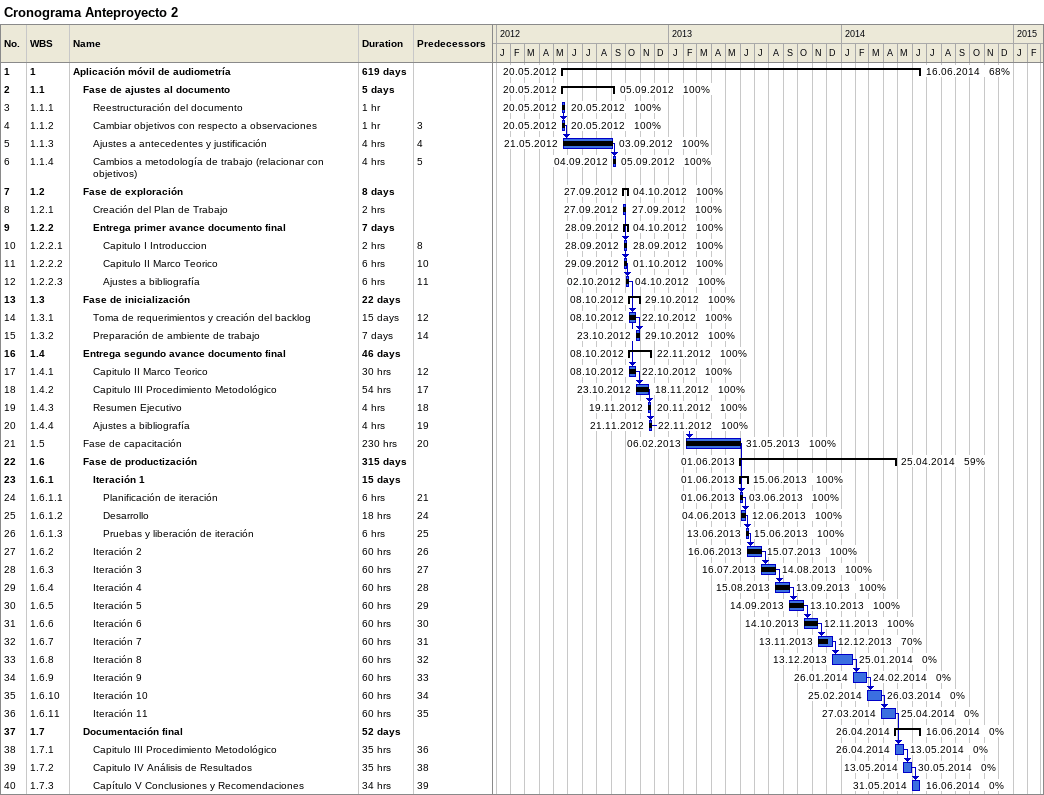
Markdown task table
Cronograma Anteproyecto 2

| ID | WBS | Task | Duration | Start | Finish | Predecessors | % complete |
|---|---|---|---|---|---|---|---|
| 1 | 1 | **Aplicación móvil de audiometría** | 619d | 2012-05-20 | 2014-06-16 |  | 68 |
| 2 | 1.1 | **Fase de ajustes al documento** | 5d | 2012-05-20 | 2012-09-05 |  | 100 |
| 3 | 1.1.1 | Reestructuración del documento | 1h | 2012-05-20 | 2012-05-20 |  | 100 |
| 4 | 1.1.2 | Cambiar objetivos con respecto a observaciones | 1h | 2012-05-20 | 2012-05-20 | 3 | 100 |
| 5 | 1.1.3 | Ajustes a antecedentes y justificación | 4h | 2012-05-21 | 2012-09-03 | 4 | 100 |
| 6 | 1.1.4 | Cambios a metodología de trabajo (relacionar con objetivos) | 4h | 2012-09-04 | 2012-09-05 | 5 | 100 |
| 7 | 1.2 | **Fase de exploración** | 8d | 2012-09-27 | 2012-10-04 |  | 100 |
| 8 | 1.2.1 | Creación del Plan de Trabajo | 2h | 2012-09-27 | 2012-09-27 |  | 100 |
| 9 | 1.2.2 | **Entrega primer avance documento final** | 7d | 2012-09-28 | 2012-10-04 |  | 100 |
| 10 | 1.2.2.1 | Capitulo I Introduccion | 2h | 2012-09-28 | 2012-09-28 | 8 | 100 |
| 11 | 1.2.2.2 | Capitulo II Marco Teorico | 6h | 2012-09-29 | 2012-10-01 | 10 | 100 |
| 12 | 1.2.2.3 | Ajustes a bibliografía | 6h | 2012-10-02 | 2012-10-04 | 11 | 100 |
| 13 | 1.3 | **Fase de inicialización** | 22d | 2012-10-08 | 2012-10-29 |  | 100 |
| 14 | 1.3.1 | Toma de requerimientos y creación del backlog | 15d | 2012-10-08 | 2012-10-22 | 12 | 100 |
| 15 | 1.3.2 | Preparación de ambiente de trabajo | 7d | 2012-10-23 | 2012-10-29 | 14 | 100 |
| 16 | 1.4 | **Entrega segundo avance documento final** | 46d | 2012-10-08 | 2012-11-22 |  | 100 |
| 17 | 1.4.1 | Capitulo II Marco Teorico | 30h | 2012-10-08 | 2012-10-22 | 12 | 100 |
| 18 | 1.4.2 | Capitulo III Procedimiento Metodológico | 54h | 2012-10-23 | 2012-11-18 | 17 | 100 |
| 19 | 1.4.3 | Resumen Ejecutivo | 4h | 2012-11-19 | 2012-11-20 | 18 | 100 |
| 20 | 1.4.4 | Ajustes a bibliografía | 4h | 2012-11-21 | 2012-11-22 | 19 | 100 |
| 21 | 1.5 | Fase de capacitación | 230h | 2013-02-06 | 2013-05-31 | 20 | 100 |
| 22 | 1.6 | **Fase de productización** | 315d | 2013-06-01 | 2014-04-25 |  | 59 |
| 23 | 1.6.1 | **Iteración 1** | 15d | 2013-06-01 | 2013-06-15 |  | 100 |
| 24 | 1.6.1.1 | Planificación de iteración | 6h | 2013-06-01 | 2013-06-03 | 21 | 100 |
| 25 | 1.6.1.2 | Desarrollo | 18h | 2013-06-04 | 2013-06-12 | 24 | 100 |
| 26 | 1.6.1.3 | Pruebas y liberación de iteración | 6h | 2013-06-13 | 2013-06-15 | 25 | 100 |
| 27 | 1.6.2 | Iteración 2 | 60h | 2013-06-16 | 2013-07-15 | 26 | 100 |
| 28 | 1.6.3 | Iteración 3 | 60h | 2013-07-16 | 2013-08-14 | 27 | 100 |
| 29 | 1.6.4 | Iteración 4 | 60h | 2013-08-15 | 2013-09-13 | 28 | 100 |
| 30 | 1.6.5 | Iteración 5 | 60h | 2013-09-14 | 2013-10-13 | 29 | 100 |
| 31 | 1.6.6 | Iteración 6 | 60h | 2013-10-14 | 2013-11-12 | 30 | 100 |
| 32 | 1.6.7 | Iteración 7 | 60h | 2013-11-13 | 2013-12-12 | 31 | 70 |
| 33 | 1.6.8 | Iteración 8 | 60h | 2013-12-13 | 2014-01-25 | 32 | 0 |
| 34 | 1.6.9 | Iteración 9 | 60h | 2014-01-26 | 2014-02-24 | 33 | 0 |
| 35 | 1.6.10 | Iteración 10 | 60h | 2014-02-25 | 2014-03-26 | 34 | 0 |
| 36 | 1.6.11 | Iteración 11 | 60h | 2014-03-27 | 2014-04-25 | 35 | 0 |
| 37 | 1.7 | **Documentación final** | 52d | 2014-04-26 | 2014-06-16 |  | 0 |
| 38 | 1.7.1 | Capitulo III Procedimiento Metodológico | 35h | 2014-04-26 | 2014-05-13 | 36 | 0 |
| 39 | 1.7.2 | Capitulo IV Análisis de Resultados | 35h | 2014-05-13 | 2014-05-30 | 38 | 0 |
| 40 | 1.7.3 | Capítulo V Conclusiones y Recomendaciones | 34h | 2014-05-31 | 2014-06-16 | 39 | 0 |
